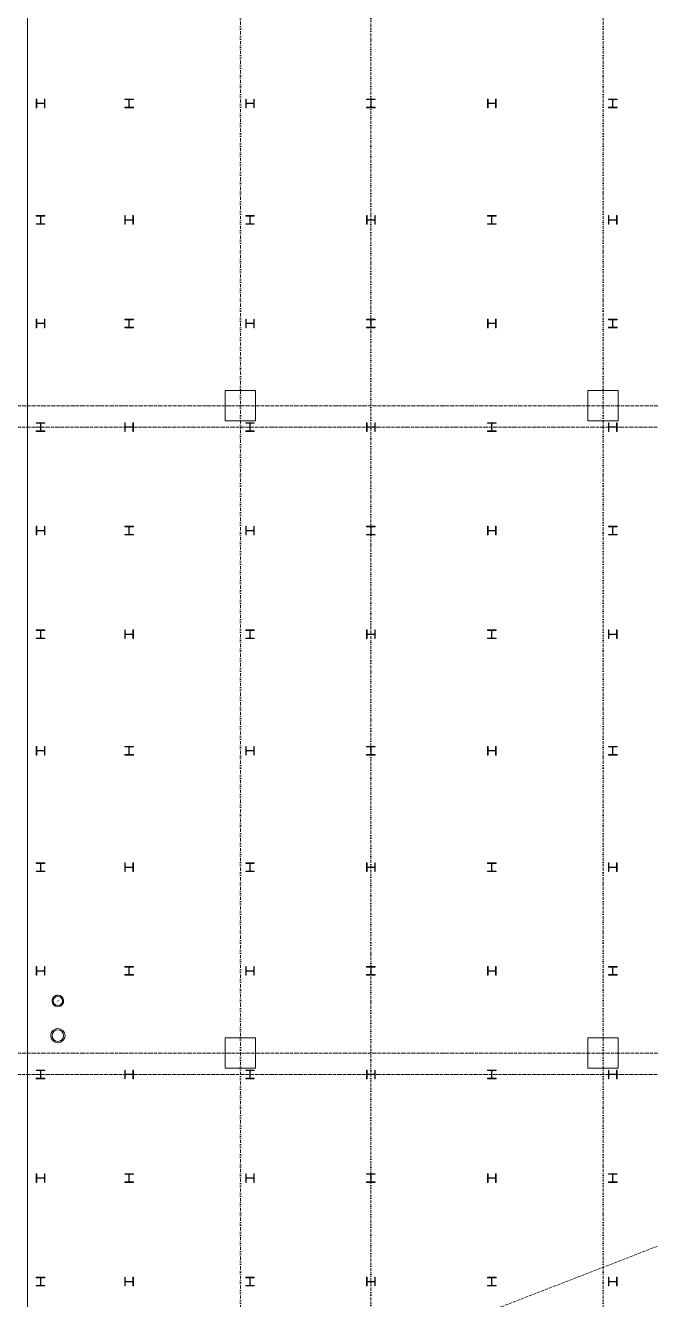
# Model space of a CAD drawing. Extents: x -168053 to 290600, y -560063 to 131745.
# Drawn here: x 18400 to 32875, y 24785 to 54305 of the extents above; entities that cross this region are included whole.
import ezdxf

# ---------------------------------------------------------------- set-up
doc = ezdxf.new("R2010")
doc.units = 0
doc.header["$LTSCALE"] = 250
for name, pattern in [('H12PL1$0$HIDDEN', [0.4, 0.3, -0.1]), ('H12PL1$0$JJP_三點線', [0.9, 0.3, -0.15, 0, -0.15, 0, -0.15, 0, -0.15]), ('H12PL25$0$JJP_三點線', [0.9, 0.3, -0.15, 0, -0.15, 0, -0.15, 0, -0.15]), ('XFM2P25-200K$0$CENTER2', [1.125, 0.75, -0.125, 0.125, -0.125]), ('XFM2P25-200K$0$DGN Style 5', [1955.408, 838.032, -1117.376])]:
    doc.linetypes.add(name, pattern=pattern)
for name, color, linetype in [('H12PL1$0$A-OBJE-2D', 252, 'Continuous'), ('H12PL1$0$S-COL', 252, 'Continuous'), ('H12PL1$0$S-GRID', 252, 'Continuous'), ('H12PL25$0$A-WALL-IN', 252, 'Continuous'), ('H12PL25$0$S-COL', 252, 'Continuous'), ('H12PL25$0$S-GRID', 252, 'Continuous'), ('XFM2P25-200K$0$M-PIPE-CHWR13', 94, 'Continuous')]:
    doc.layers.add(name, color=color, linetype=linetype)
for name, color, linetype, lineweight in [('XFM2P25-200K$0$中心線', 9, 'XFM2P25-200K$0$CENTER2', 0), ('XFM2P25-200K$0$冷水', 4, 'Continuous', 13), ('XFM2P25-200K$0$隠線', 9, 'XFM2P25-200K$0$DGN Style 5', 0)]:
    doc.layers.add(name, color=color, linetype=linetype, lineweight=lineweight)

# ---------------------------------------------------------------- blocks, each defined once
blk = doc.blocks.new('XFM2P25-200K$0$A$C8ab4c955')
at = {"layer": 'XFM2P25-200K$0$中心線', "color": 252}
blk.add_point((-7250, 31702.17), dxfattribs=at)
at = {"layer": 'XFM2P25-200K$0$冷水', "color": 252}
for centre, radius in [((-7250, 31702.17), 133.7), ((-7250, 31702.17), 108.15), ((-7250, 30900), 165.29), ((-7250, 30900), 133.7)]:
    blk.add_circle(centre, radius, dxfattribs=at)
for points in [[(-7381.02, 31728.8), (-7382.79, 31720.2), (-7383.72, 31711.34), (-7383.73, 31702.32)], [(-7253.4, 31835.83), (-7254.5, 31835.8), (-7255.6, 31835.76), (-7256.7, 31835.7)], [(-7140.95, 31624.81), (-7131.63, 31637.93), (-7124.61, 31652.83), (-7120.5, 31668.94)]]:
    blk.add_open_spline(points, degree=3, dxfattribs=at)
for points, knots in [([(-7295.55, 31827.87), (-7295.85, 31827.77), (-7314.72, 31821.06), (-7331.59, 31809.96), (-7345.22, 31796.02)], [0, 0, 0, 0, 0.01543477, 1, 1, 1, 1]), ([(-7116.59, 31693.33), (-7116.17, 31699.31), (-7116.14, 31705.38), (-7116.62, 31711.4), (-7116.63, 31711.5)], [0, 0, 0, 0, 0.98407906, 1, 1, 1, 1])]:
    blk.add_open_spline(points, degree=3, knots=knots, dxfattribs=at)
at = {"layer": 'XFM2P25-200K$0$隠線', "color": 252}
for p, q in [((-7250, 31700), (-7250, 31701.48)), ((-7250, 31701.48), (-7250, 31700.16))]:
    blk.add_line(p, q, dxfattribs=at)
for points in [[(-7345.22, 31796.02), (-7363.03, 31777.81), (-7375.75, 31754.47), (-7381.02, 31728.8)], [(-7146.87, 31617.08), (-7144.81, 31619.58), (-7142.84, 31622.16), (-7140.95, 31624.81)], [(-7116.63, 31711.5), (-7117.1, 31717.39), (-7118.07, 31723.24), (-7119.04, 31729.08)], [(-7367.72, 31016.02), (-7389.74, 30993.51), (-7405.45, 30964.66), (-7411.97, 30932.93)]]:
    blk.add_open_spline(points, degree=3, dxfattribs=at)
for points, knots in [([(-7256.7, 31835.7), (-7256.72, 31835.7), (-7261.27, 31835.47), (-7270.33, 31834.55), (-7283.36, 31831.71), (-7291.63, 31829.25), (-7295.55, 31827.87)], [0, 0, 0, 0, 0.00179175, 0.33969841, 0.6800341, 1, 1, 1, 1]), ([(-7250, 31835.87), (-7251.13, 31835.86), (-7252.26, 31835.85), (-7253.4, 31835.83), (-7253.4, 31835.83)], [0, 0, 0, 0, 0.99543411, 1, 1, 1, 1]), ([(-7120.5, 31668.94), (-7119.97, 31671), (-7118.14, 31678.94), (-7117.03, 31687.19), (-7116.6, 31693.28), (-7116.59, 31693.33)], [0, 0, 0, 0, 0.26099238, 0.9941096, 1, 1, 1, 1])]:
    blk.add_open_spline(points, degree=3, knots=knots, dxfattribs=at)
blk = doc.blocks.new('XFM2P25-200K')
at = {"layer": 'XFM2P25-200K$0$M-PIPE-CHWR13'}
blk.add_blockref('XFM2P25-200K$0$A$C8ab4c955', (26400, 0), dxfattribs=at)
blk = doc.blocks.new('H12PL25')
at = {"layer": 'H12PL25$0$A-WALL-IN', "lineweight": 0, "flags": 128}
blk.add_lwpolyline([(18450, 450), (18450, 85450)], dxfattribs=at)
at = {"layer": 'H12PL25$0$S-COL', "lineweight": 0, "flags": 128}
for points in [[(18850, 52600), (18838, 52600), (18838, 52517, -0.41421356), (18825, 52504), (18675, 52504, -0.41421356), (18662, 52517), (18662, 52600), (18650, 52600), (18650, 52400), (18662, 52400), (18662, 52483, -0.41421356), (18675, 52496), (18825, 52496, -0.41421356), (18838, 52483), (18838, 52400), (18850, 52400)], [(20900, 52400), (20900, 52412), (20817, 52412, -0.41421356), (20804, 52425), (20804, 52575, -0.41421356), (20817, 52588), (20900, 52588), (20900, 52600), (20700, 52600), (20700, 52588), (20783, 52588, -0.41421356), (20796, 52575), (20796, 52425, -0.41421356), (20783, 52412), (20700, 52412), (20700, 52400)], [(23700, 52600), (23688, 52600), (23688, 52517, -0.41421356), (23675, 52504), (23525, 52504, -0.41421356), (23512, 52517), (23512, 52600), (23500, 52600), (23500, 52400), (23512, 52400), (23512, 52483, -0.41421356), (23525, 52496), (23675, 52496, -0.41421356), (23688, 52483), (23688, 52400), (23700, 52400)], [(26500, 52400), (26500, 52412), (26417, 52412, -0.41421356), (26404, 52425), (26404, 52575, -0.41421356), (26417, 52588), (26500, 52588), (26500, 52600), (26300, 52600), (26300, 52588), (26383, 52588, -0.41421356), (26396, 52575), (26396, 52425, -0.41421356), (26383, 52412), (26300, 52412), (26300, 52400)], [(29300, 52600), (29288, 52600), (29288, 52517, -0.41421356), (29275, 52504), (29125, 52504, -0.41421356), (29112, 52517), (29112, 52600), (29100, 52600), (29100, 52400), (29112, 52400), (29112, 52483, -0.41421356), (29125, 52496), (29275, 52496, -0.41421356), (29288, 52483), (29288, 52400), (29300, 52400)], [(32100, 52400), (32100, 52412), (32017, 52412, -0.41421356), (32004, 52425), (32004, 52575, -0.41421356), (32017, 52588), (32100, 52588), (32100, 52600), (31900, 52600), (31900, 52588), (31983, 52588, -0.41421356), (31996, 52575), (31996, 52425, -0.41421356), (31983, 52412), (31900, 52412), (31900, 52400)], [(18850, 49700), (18850, 49712), (18767, 49712, -0.41421356), (18754, 49725), (18754, 49875, -0.41421356), (18767, 49888), (18850, 49888), (18850, 49900), (18650, 49900), (18650, 49888), (18733, 49888, -0.41421356), (18746, 49875), (18746, 49725, -0.41421356), (18733, 49712), (18650, 49712), (18650, 49700)], [(20900, 49900), (20888, 49900), (20888, 49817, -0.41421356), (20875, 49804), (20725, 49804, -0.41421356), (20712, 49817), (20712, 49900), (20700, 49900), (20700, 49700), (20712, 49700), (20712, 49783, -0.41421356), (20725, 49796), (20875, 49796, -0.41421356), (20888, 49783), (20888, 49700), (20900, 49700)], [(23700, 49700), (23700, 49712), (23617, 49712, -0.41421356), (23604, 49725), (23604, 49875, -0.41421356), (23617, 49888), (23700, 49888), (23700, 49900), (23500, 49900), (23500, 49888), (23583, 49888, -0.41421356), (23596, 49875), (23596, 49725, -0.41421356), (23583, 49712), (23500, 49712), (23500, 49700)], [(26500, 49900), (26488, 49900), (26488, 49817, -0.41421356), (26475, 49804), (26325, 49804, -0.41421356), (26312, 49817), (26312, 49900), (26300, 49900), (26300, 49700), (26312, 49700), (26312, 49783, -0.41421356), (26325, 49796), (26475, 49796, -0.41421356), (26488, 49783), (26488, 49700), (26500, 49700)], [(29300, 49700), (29300, 49712), (29217, 49712, -0.41421356), (29204, 49725), (29204, 49875, -0.41421356), (29217, 49888), (29300, 49888), (29300, 49900), (29100, 49900), (29100, 49888), (29183, 49888, -0.41421356), (29196, 49875), (29196, 49725, -0.41421356), (29183, 49712), (29100, 49712), (29100, 49700)], [(32100, 49900), (32088, 49900), (32088, 49817, -0.41421356), (32075, 49804), (31925, 49804, -0.41421356), (31912, 49817), (31912, 49900), (31900, 49900), (31900, 49700), (31912, 49700), (31912, 49783, -0.41421356), (31925, 49796), (32075, 49796, -0.41421356), (32088, 49783), (32088, 49700), (32100, 49700)], [(18850, 47500), (18838, 47500), (18838, 47417, -0.41421356), (18825, 47404), (18675, 47404, -0.41421356), (18662, 47417), (18662, 47500), (18650, 47500), (18650, 47300), (18662, 47300), (18662, 47383, -0.41421356), (18675, 47396), (18825, 47396, -0.41421356), (18838, 47383), (18838, 47300), (18850, 47300)], [(20900, 47300), (20900, 47312), (20817, 47312, -0.41421356), (20804, 47325), (20804, 47475, -0.41421356), (20817, 47488), (20900, 47488), (20900, 47500), (20700, 47500), (20700, 47488), (20783, 47488, -0.41421356), (20796, 47475), (20796, 47325, -0.41421356), (20783, 47312), (20700, 47312), (20700, 47300)], [(23700, 47500), (23688, 47500), (23688, 47417, -0.41421356), (23675, 47404), (23525, 47404, -0.41421356), (23512, 47417), (23512, 47500), (23500, 47500), (23500, 47300), (23512, 47300), (23512, 47383, -0.41421356), (23525, 47396), (23675, 47396, -0.41421356), (23688, 47383), (23688, 47300), (23700, 47300)], [(26500, 47300), (26500, 47312), (26417, 47312, -0.41421356), (26404, 47325), (26404, 47475, -0.41421356), (26417, 47488), (26500, 47488), (26500, 47500), (26300, 47500), (26300, 47488), (26383, 47488, -0.41421356), (26396, 47475), (26396, 47325, -0.41421356), (26383, 47312), (26300, 47312), (26300, 47300)], [(29300, 47500), (29288, 47500), (29288, 47417, -0.41421356), (29275, 47404), (29125, 47404, -0.41421356), (29112, 47417), (29112, 47500), (29100, 47500), (29100, 47300), (29112, 47300), (29112, 47383, -0.41421356), (29125, 47396), (29275, 47396, -0.41421356), (29288, 47383), (29288, 47300), (29300, 47300)], [(32100, 47300), (32100, 47312), (32017, 47312, -0.41421356), (32004, 47325), (32004, 47475, -0.41421356), (32017, 47488), (32100, 47488), (32100, 47500), (31900, 47500), (31900, 47488), (31983, 47488, -0.41421356), (31996, 47475), (31996, 47325, -0.41421356), (31983, 47312), (31900, 47312), (31900, 47300)], [(18850, 44900), (18850, 44912), (18767, 44912, -0.41421356), (18754, 44925), (18754, 45075, -0.41421356), (18767, 45088), (18850, 45088), (18850, 45100), (18650, 45100), (18650, 45088), (18733, 45088, -0.41421356), (18746, 45075), (18746, 44925, -0.41421356), (18733, 44912), (18650, 44912), (18650, 44900)], [(20900, 45100), (20888, 45100), (20888, 45017, -0.41421356), (20875, 45004), (20725, 45004, -0.41421356), (20712, 45017), (20712, 45100), (20700, 45100), (20700, 44900), (20712, 44900), (20712, 44983, -0.41421356), (20725, 44996), (20875, 44996, -0.41421356), (20888, 44983), (20888, 44900), (20900, 44900)], [(23700, 44900), (23700, 44912), (23617, 44912, -0.41421356), (23604, 44925), (23604, 45075, -0.41421356), (23617, 45088), (23700, 45088), (23700, 45100), (23500, 45100), (23500, 45088), (23583, 45088, -0.41421356), (23596, 45075), (23596, 44925, -0.41421356), (23583, 44912), (23500, 44912), (23500, 44900)], [(26500, 45100), (26488, 45100), (26488, 45017, -0.41421356), (26475, 45004), (26325, 45004, -0.41421356), (26312, 45017), (26312, 45100), (26300, 45100), (26300, 44900), (26312, 44900), (26312, 44983, -0.41421356), (26325, 44996), (26475, 44996, -0.41421356), (26488, 44983), (26488, 44900), (26500, 44900)], [(29300, 44900), (29300, 44912), (29217, 44912, -0.41421356), (29204, 44925), (29204, 45075, -0.41421356), (29217, 45088), (29300, 45088), (29300, 45100), (29100, 45100), (29100, 45088), (29183, 45088, -0.41421356), (29196, 45075), (29196, 44925, -0.41421356), (29183, 44912), (29100, 44912), (29100, 44900)], [(32100, 45100), (32088, 45100), (32088, 45017, -0.41421356), (32075, 45004), (31925, 45004, -0.41421356), (31912, 45017), (31912, 45100), (31900, 45100), (31900, 44900), (31912, 44900), (31912, 44983, -0.41421356), (31925, 44996), (32075, 44996, -0.41421356), (32088, 44983), (32088, 44900), (32100, 44900)], [(18850, 42700), (18838, 42700), (18838, 42617, -0.41421356), (18825, 42604), (18675, 42604, -0.41421356), (18662, 42617), (18662, 42700), (18650, 42700), (18650, 42500), (18662, 42500), (18662, 42583, -0.41421356), (18675, 42596), (18825, 42596, -0.41421356), (18838, 42583), (18838, 42500), (18850, 42500)], [(20900, 42500), (20900, 42512), (20817, 42512, -0.41421356), (20804, 42525), (20804, 42675, -0.41421356), (20817, 42688), (20900, 42688), (20900, 42700), (20700, 42700), (20700, 42688), (20783, 42688, -0.41421356), (20796, 42675), (20796, 42525, -0.41421356), (20783, 42512), (20700, 42512), (20700, 42500)], [(23700, 42700), (23688, 42700), (23688, 42617, -0.41421356), (23675, 42604), (23525, 42604, -0.41421356), (23512, 42617), (23512, 42700), (23500, 42700), (23500, 42500), (23512, 42500), (23512, 42583, -0.41421356), (23525, 42596), (23675, 42596, -0.41421356), (23688, 42583), (23688, 42500), (23700, 42500)], [(26500, 42500), (26500, 42512), (26417, 42512, -0.41421356), (26404, 42525), (26404, 42675, -0.41421356), (26417, 42688), (26500, 42688), (26500, 42700), (26300, 42700), (26300, 42688), (26383, 42688, -0.41421356), (26396, 42675), (26396, 42525, -0.41421356), (26383, 42512), (26300, 42512), (26300, 42500)], [(29300, 42700), (29288, 42700), (29288, 42617, -0.41421356), (29275, 42604), (29125, 42604, -0.41421356), (29112, 42617), (29112, 42700), (29100, 42700), (29100, 42500), (29112, 42500), (29112, 42583, -0.41421356), (29125, 42596), (29275, 42596, -0.41421356), (29288, 42583), (29288, 42500), (29300, 42500)], [(32100, 42500), (32100, 42512), (32017, 42512, -0.41421356), (32004, 42525), (32004, 42675, -0.41421356), (32017, 42688), (32100, 42688), (32100, 42700), (31900, 42700), (31900, 42688), (31983, 42688, -0.41421356), (31996, 42675), (31996, 42525, -0.41421356), (31983, 42512), (31900, 42512), (31900, 42500)], [(18850, 40100), (18850, 40112), (18767, 40112, -0.41421356), (18754, 40125), (18754, 40275, -0.41421356), (18767, 40288), (18850, 40288), (18850, 40300), (18650, 40300), (18650, 40288), (18733, 40288, -0.41421356), (18746, 40275), (18746, 40125, -0.41421356), (18733, 40112), (18650, 40112), (18650, 40100)], [(20900, 40300), (20888, 40300), (20888, 40217, -0.41421356), (20875, 40204), (20725, 40204, -0.41421356), (20712, 40217), (20712, 40300), (20700, 40300), (20700, 40100), (20712, 40100), (20712, 40183, -0.41421356), (20725, 40196), (20875, 40196, -0.41421356), (20888, 40183), (20888, 40100), (20900, 40100)], [(23700, 40100), (23700, 40112), (23617, 40112, -0.41421356), (23604, 40125), (23604, 40275, -0.41421356), (23617, 40288), (23700, 40288), (23700, 40300), (23500, 40300), (23500, 40288), (23583, 40288, -0.41421356), (23596, 40275), (23596, 40125, -0.41421356), (23583, 40112), (23500, 40112), (23500, 40100)], [(26500, 40300), (26488, 40300), (26488, 40217, -0.41421356), (26475, 40204), (26325, 40204, -0.41421356), (26312, 40217), (26312, 40300), (26300, 40300), (26300, 40100), (26312, 40100), (26312, 40183, -0.41421356), (26325, 40196), (26475, 40196, -0.41421356), (26488, 40183), (26488, 40100), (26500, 40100)], [(29300, 40100), (29300, 40112), (29217, 40112, -0.41421356), (29204, 40125), (29204, 40275, -0.41421356), (29217, 40288), (29300, 40288), (29300, 40300), (29100, 40300), (29100, 40288), (29183, 40288, -0.41421356), (29196, 40275), (29196, 40125, -0.41421356), (29183, 40112), (29100, 40112), (29100, 40100)], [(32100, 40300), (32088, 40300), (32088, 40217, -0.41421356), (32075, 40204), (31925, 40204, -0.41421356), (31912, 40217), (31912, 40300), (31900, 40300), (31900, 40100), (31912, 40100), (31912, 40183, -0.41421356), (31925, 40196), (32075, 40196, -0.41421356), (32088, 40183), (32088, 40100), (32100, 40100)], [(18850, 37600), (18838, 37600), (18838, 37517, -0.41421356), (18825, 37504), (18675, 37504, -0.41421356), (18662, 37517), (18662, 37600), (18650, 37600), (18650, 37400), (18662, 37400), (18662, 37483, -0.41421356), (18675, 37496), (18825, 37496, -0.41421356), (18838, 37483), (18838, 37400), (18850, 37400)], [(20900, 37400), (20900, 37412), (20817, 37412, -0.41421356), (20804, 37425), (20804, 37575, -0.41421356), (20817, 37588), (20900, 37588), (20900, 37600), (20700, 37600), (20700, 37588), (20783, 37588, -0.41421356), (20796, 37575), (20796, 37425, -0.41421356), (20783, 37412), (20700, 37412), (20700, 37400)], [(23700, 37600), (23688, 37600), (23688, 37517, -0.41421356), (23675, 37504), (23525, 37504, -0.41421356), (23512, 37517), (23512, 37600), (23500, 37600), (23500, 37400), (23512, 37400), (23512, 37483, -0.41421356), (23525, 37496), (23675, 37496, -0.41421356), (23688, 37483), (23688, 37400), (23700, 37400)], [(26500, 37400), (26500, 37412), (26417, 37412, -0.41421356), (26404, 37425), (26404, 37575, -0.41421356), (26417, 37588), (26500, 37588), (26500, 37600), (26300, 37600), (26300, 37588), (26383, 37588, -0.41421356), (26396, 37575), (26396, 37425, -0.41421356), (26383, 37412), (26300, 37412), (26300, 37400)], [(29300, 37600), (29288, 37600), (29288, 37517, -0.41421356), (29275, 37504), (29125, 37504, -0.41421356), (29112, 37517), (29112, 37600), (29100, 37600), (29100, 37400), (29112, 37400), (29112, 37483, -0.41421356), (29125, 37496), (29275, 37496, -0.41421356), (29288, 37483), (29288, 37400), (29300, 37400)], [(32100, 37400), (32100, 37412), (32017, 37412, -0.41421356), (32004, 37425), (32004, 37575, -0.41421356), (32017, 37588), (32100, 37588), (32100, 37600), (31900, 37600), (31900, 37588), (31983, 37588, -0.41421356), (31996, 37575), (31996, 37425, -0.41421356), (31983, 37412), (31900, 37412), (31900, 37400)], [(18850, 34700), (18850, 34712), (18767, 34712, -0.41421356), (18754, 34725), (18754, 34875, -0.41421356), (18767, 34888), (18850, 34888), (18850, 34900), (18650, 34900), (18650, 34888), (18733, 34888, -0.41421356), (18746, 34875), (18746, 34725, -0.41421356), (18733, 34712), (18650, 34712), (18650, 34700)], [(20900, 34900), (20888, 34900), (20888, 34817, -0.41421356), (20875, 34804), (20725, 34804, -0.41421356), (20712, 34817), (20712, 34900), (20700, 34900), (20700, 34700), (20712, 34700), (20712, 34783, -0.41421356), (20725, 34796), (20875, 34796, -0.41421356), (20888, 34783), (20888, 34700), (20900, 34700)], [(23700, 34700), (23700, 34712), (23617, 34712, -0.41421356), (23604, 34725), (23604, 34875, -0.41421356), (23617, 34888), (23700, 34888), (23700, 34900), (23500, 34900), (23500, 34888), (23583, 34888, -0.41421356), (23596, 34875), (23596, 34725, -0.41421356), (23583, 34712), (23500, 34712), (23500, 34700)], [(26500, 34900), (26488, 34900), (26488, 34817, -0.41421356), (26475, 34804), (26325, 34804, -0.41421356), (26312, 34817), (26312, 34900), (26300, 34900), (26300, 34700), (26312, 34700), (26312, 34783, -0.41421356), (26325, 34796), (26475, 34796, -0.41421356), (26488, 34783), (26488, 34700), (26500, 34700)], [(29300, 34700), (29300, 34712), (29217, 34712, -0.41421356), (29204, 34725), (29204, 34875, -0.41421356), (29217, 34888), (29300, 34888), (29300, 34900), (29100, 34900), (29100, 34888), (29183, 34888, -0.41421356), (29196, 34875), (29196, 34725, -0.41421356), (29183, 34712), (29100, 34712), (29100, 34700)], [(32100, 34900), (32088, 34900), (32088, 34817, -0.41421356), (32075, 34804), (31925, 34804, -0.41421356), (31912, 34817), (31912, 34900), (31900, 34900), (31900, 34700), (31912, 34700), (31912, 34783, -0.41421356), (31925, 34796), (32075, 34796, -0.41421356), (32088, 34783), (32088, 34700), (32100, 34700)], [(18850, 32500), (18838, 32500), (18838, 32417, -0.41421356), (18825, 32404), (18675, 32404, -0.41421356), (18662, 32417), (18662, 32500), (18650, 32500), (18650, 32300), (18662, 32300), (18662, 32383, -0.41421356), (18675, 32396), (18825, 32396, -0.41421356), (18838, 32383), (18838, 32300), (18850, 32300)], [(20900, 32300), (20900, 32312), (20817, 32312, -0.41421356), (20804, 32325), (20804, 32475, -0.41421356), (20817, 32488), (20900, 32488), (20900, 32500), (20700, 32500), (20700, 32488), (20783, 32488, -0.41421356), (20796, 32475), (20796, 32325, -0.41421356), (20783, 32312), (20700, 32312), (20700, 32300)], [(23700, 32500), (23688, 32500), (23688, 32417, -0.41421356), (23675, 32404), (23525, 32404, -0.41421356), (23512, 32417), (23512, 32500), (23500, 32500), (23500, 32300), (23512, 32300), (23512, 32383, -0.41421356), (23525, 32396), (23675, 32396, -0.41421356), (23688, 32383), (23688, 32300), (23700, 32300)], [(26500, 32300), (26500, 32312), (26417, 32312, -0.41421356), (26404, 32325), (26404, 32475, -0.41421356), (26417, 32488), (26500, 32488), (26500, 32500), (26300, 32500), (26300, 32488), (26383, 32488, -0.41421356), (26396, 32475), (26396, 32325, -0.41421356), (26383, 32312), (26300, 32312), (26300, 32300)], [(29300, 32500), (29288, 32500), (29288, 32417, -0.41421356), (29275, 32404), (29125, 32404, -0.41421356), (29112, 32417), (29112, 32500), (29100, 32500), (29100, 32300), (29112, 32300), (29112, 32383, -0.41421356), (29125, 32396), (29275, 32396, -0.41421356), (29288, 32383), (29288, 32300), (29300, 32300)], [(32100, 32300), (32100, 32312), (32017, 32312, -0.41421356), (32004, 32325), (32004, 32475, -0.41421356), (32017, 32488), (32100, 32488), (32100, 32500), (31900, 32500), (31900, 32488), (31983, 32488, -0.41421356), (31996, 32475), (31996, 32325, -0.41421356), (31983, 32312), (31900, 32312), (31900, 32300)], [(18850, 29900), (18850, 29912), (18767, 29912, -0.41421356), (18754, 29925), (18754, 30075, -0.41421356), (18767, 30088), (18850, 30088), (18850, 30100), (18650, 30100), (18650, 30088), (18733, 30088, -0.41421356), (18746, 30075), (18746, 29925, -0.41421356), (18733, 29912), (18650, 29912), (18650, 29900)], [(20900, 30100), (20888, 30100), (20888, 30017, -0.41421356), (20875, 30004), (20725, 30004, -0.41421356), (20712, 30017), (20712, 30100), (20700, 30100), (20700, 29900), (20712, 29900), (20712, 29983, -0.41421356), (20725, 29996), (20875, 29996, -0.41421356), (20888, 29983), (20888, 29900), (20900, 29900)], [(23700, 29900), (23700, 29912), (23617, 29912, -0.41421356), (23604, 29925), (23604, 30075, -0.41421356), (23617, 30088), (23700, 30088), (23700, 30100), (23500, 30100), (23500, 30088), (23583, 30088, -0.41421356), (23596, 30075), (23596, 29925, -0.41421356), (23583, 29912), (23500, 29912), (23500, 29900)], [(26500, 30100), (26488, 30100), (26488, 30017, -0.41421356), (26475, 30004), (26325, 30004, -0.41421356), (26312, 30017), (26312, 30100), (26300, 30100), (26300, 29900), (26312, 29900), (26312, 29983, -0.41421356), (26325, 29996), (26475, 29996, -0.41421356), (26488, 29983), (26488, 29900), (26500, 29900)], [(29300, 29900), (29300, 29912), (29217, 29912, -0.41421356), (29204, 29925), (29204, 30075, -0.41421356), (29217, 30088), (29300, 30088), (29300, 30100), (29100, 30100), (29100, 30088), (29183, 30088, -0.41421356), (29196, 30075), (29196, 29925, -0.41421356), (29183, 29912), (29100, 29912), (29100, 29900)], [(32100, 30100), (32088, 30100), (32088, 30017, -0.41421356), (32075, 30004), (31925, 30004, -0.41421356), (31912, 30017), (31912, 30100), (31900, 30100), (31900, 29900), (31912, 29900), (31912, 29983, -0.41421356), (31925, 29996), (32075, 29996, -0.41421356), (32088, 29983), (32088, 29900), (32100, 29900)], [(18850, 27700), (18838, 27700), (18838, 27617, -0.41421356), (18825, 27604), (18675, 27604, -0.41421356), (18662, 27617), (18662, 27700), (18650, 27700), (18650, 27500), (18662, 27500), (18662, 27583, -0.41421356), (18675, 27596), (18825, 27596, -0.41421356), (18838, 27583), (18838, 27500), (18850, 27500)], [(20900, 27500), (20900, 27512), (20817, 27512, -0.41421356), (20804, 27525), (20804, 27675, -0.41421356), (20817, 27688), (20900, 27688), (20900, 27700), (20700, 27700), (20700, 27688), (20783, 27688, -0.41421356), (20796, 27675), (20796, 27525, -0.41421356), (20783, 27512), (20700, 27512), (20700, 27500)], [(23700, 27700), (23688, 27700), (23688, 27617, -0.41421356), (23675, 27604), (23525, 27604, -0.41421356), (23512, 27617), (23512, 27700), (23500, 27700), (23500, 27500), (23512, 27500), (23512, 27583, -0.41421356), (23525, 27596), (23675, 27596, -0.41421356), (23688, 27583), (23688, 27500), (23700, 27500)], [(26500, 27500), (26500, 27512), (26417, 27512, -0.41421356), (26404, 27525), (26404, 27675, -0.41421356), (26417, 27688), (26500, 27688), (26500, 27700), (26300, 27700), (26300, 27688), (26383, 27688, -0.41421356), (26396, 27675), (26396, 27525, -0.41421356), (26383, 27512), (26300, 27512), (26300, 27500)], [(29300, 27700), (29288, 27700), (29288, 27617, -0.41421356), (29275, 27604), (29125, 27604, -0.41421356), (29112, 27617), (29112, 27700), (29100, 27700), (29100, 27500), (29112, 27500), (29112, 27583, -0.41421356), (29125, 27596), (29275, 27596, -0.41421356), (29288, 27583), (29288, 27500), (29300, 27500)], [(32100, 27500), (32100, 27512), (32017, 27512, -0.41421356), (32004, 27525), (32004, 27675, -0.41421356), (32017, 27688), (32100, 27688), (32100, 27700), (31900, 27700), (31900, 27688), (31983, 27688, -0.41421356), (31996, 27675), (31996, 27525, -0.41421356), (31983, 27512), (31900, 27512), (31900, 27500)], [(18850, 25100), (18850, 25112), (18767, 25112, -0.41421356), (18754, 25125), (18754, 25275, -0.41421356), (18767, 25288), (18850, 25288), (18850, 25300), (18650, 25300), (18650, 25288), (18733, 25288, -0.41421356), (18746, 25275), (18746, 25125, -0.41421356), (18733, 25112), (18650, 25112), (18650, 25100)], [(20900, 25300), (20888, 25300), (20888, 25217, -0.41421356), (20875, 25204), (20725, 25204, -0.41421356), (20712, 25217), (20712, 25300), (20700, 25300), (20700, 25100), (20712, 25100), (20712, 25183, -0.41421356), (20725, 25196), (20875, 25196, -0.41421356), (20888, 25183), (20888, 25100), (20900, 25100)], [(23700, 25100), (23700, 25112), (23617, 25112, -0.41421356), (23604, 25125), (23604, 25275, -0.41421356), (23617, 25288), (23700, 25288), (23700, 25300), (23500, 25300), (23500, 25288), (23583, 25288, -0.41421356), (23596, 25275), (23596, 25125, -0.41421356), (23583, 25112), (23500, 25112), (23500, 25100)], [(26500, 25300), (26488, 25300), (26488, 25217, -0.41421356), (26475, 25204), (26325, 25204, -0.41421356), (26312, 25217), (26312, 25300), (26300, 25300), (26300, 25100), (26312, 25100), (26312, 25183, -0.41421356), (26325, 25196), (26475, 25196, -0.41421356), (26488, 25183), (26488, 25100), (26500, 25100)], [(29300, 25100), (29300, 25112), (29217, 25112, -0.41421356), (29204, 25125), (29204, 25275, -0.41421356), (29217, 25288), (29300, 25288), (29300, 25300), (29100, 25300), (29100, 25288), (29183, 25288, -0.41421356), (29196, 25275), (29196, 25125, -0.41421356), (29183, 25112), (29100, 25112), (29100, 25100)], [(32100, 25300), (32088, 25300), (32088, 25217, -0.41421356), (32075, 25204), (31925, 25204, -0.41421356), (31912, 25217), (31912, 25300), (31900, 25300), (31900, 25100), (31912, 25100), (31912, 25183, -0.41421356), (31925, 25196), (32075, 25196, -0.41421356), (32088, 25183), (32088, 25100), (32100, 25100)]]:
    blk.add_lwpolyline(points, format="xyb", close=True, dxfattribs=at)
at = {"layer": 'H12PL25$0$S-GRID', "linetype": 'H12PL25$0$JJP_三點線', "lineweight": 0}
for p, q in [((26400, 128250), (26400, -28000)), ((-29000, 45000), (289600, 45000)), ((-29000, 30000), (289600, 30000))]:
    blk.add_line(p, q, dxfattribs=at)
blk = doc.blocks.new('H12PL1')
at = {"layer": 'H12PL1$0$A-OBJE-2D', "linetype": 'H12PL1$0$HIDDEN', "lineweight": 0}
blk.add_line((18450, 18700), (192000, 85950), dxfattribs=at)
at = {"layer": 'H12PL1$0$S-COL', "lineweight": 0, "flags": 128}
for points in [[(26050, 44650), (26750, 44650), (26750, 45350), (26050, 45350)], [(34450, 44650), (35150, 44650), (35150, 45350), (34450, 45350)], [(26050, 29650), (26750, 29650), (26750, 30350), (26050, 30350)], [(34450, 29650), (35150, 29650), (35150, 30350), (34450, 30350)]]:
    blk.add_lwpolyline(points, close=True, dxfattribs=at)
at = {"layer": 'H12PL1$0$S-GRID', "linetype": 'H12PL1$0$JJP_三點線', "lineweight": 0}
for p, q in [((26400, 128250), (26400, -28000)), ((34800, 128250), (34800, -28000)), ((-29000, 45000), (289600, 45000)), ((-29000, 30000), (289600, 30000))]:
    blk.add_line(p, q, dxfattribs=at)

msp = doc.modelspace()

# ---------------------------------------------------------------- block references
msp.add_blockref('XFM2P25-200K', (0, 0))

# ---------------------------------------------------------------- next in the draw order: block references
msp.add_blockref('H12PL25', (0, 0))

# ---------------------------------------------------------------- next in the draw order: block references
msp.add_blockref('H12PL1', (-3024, 495))

doc.saveas('drawing.dxf')
